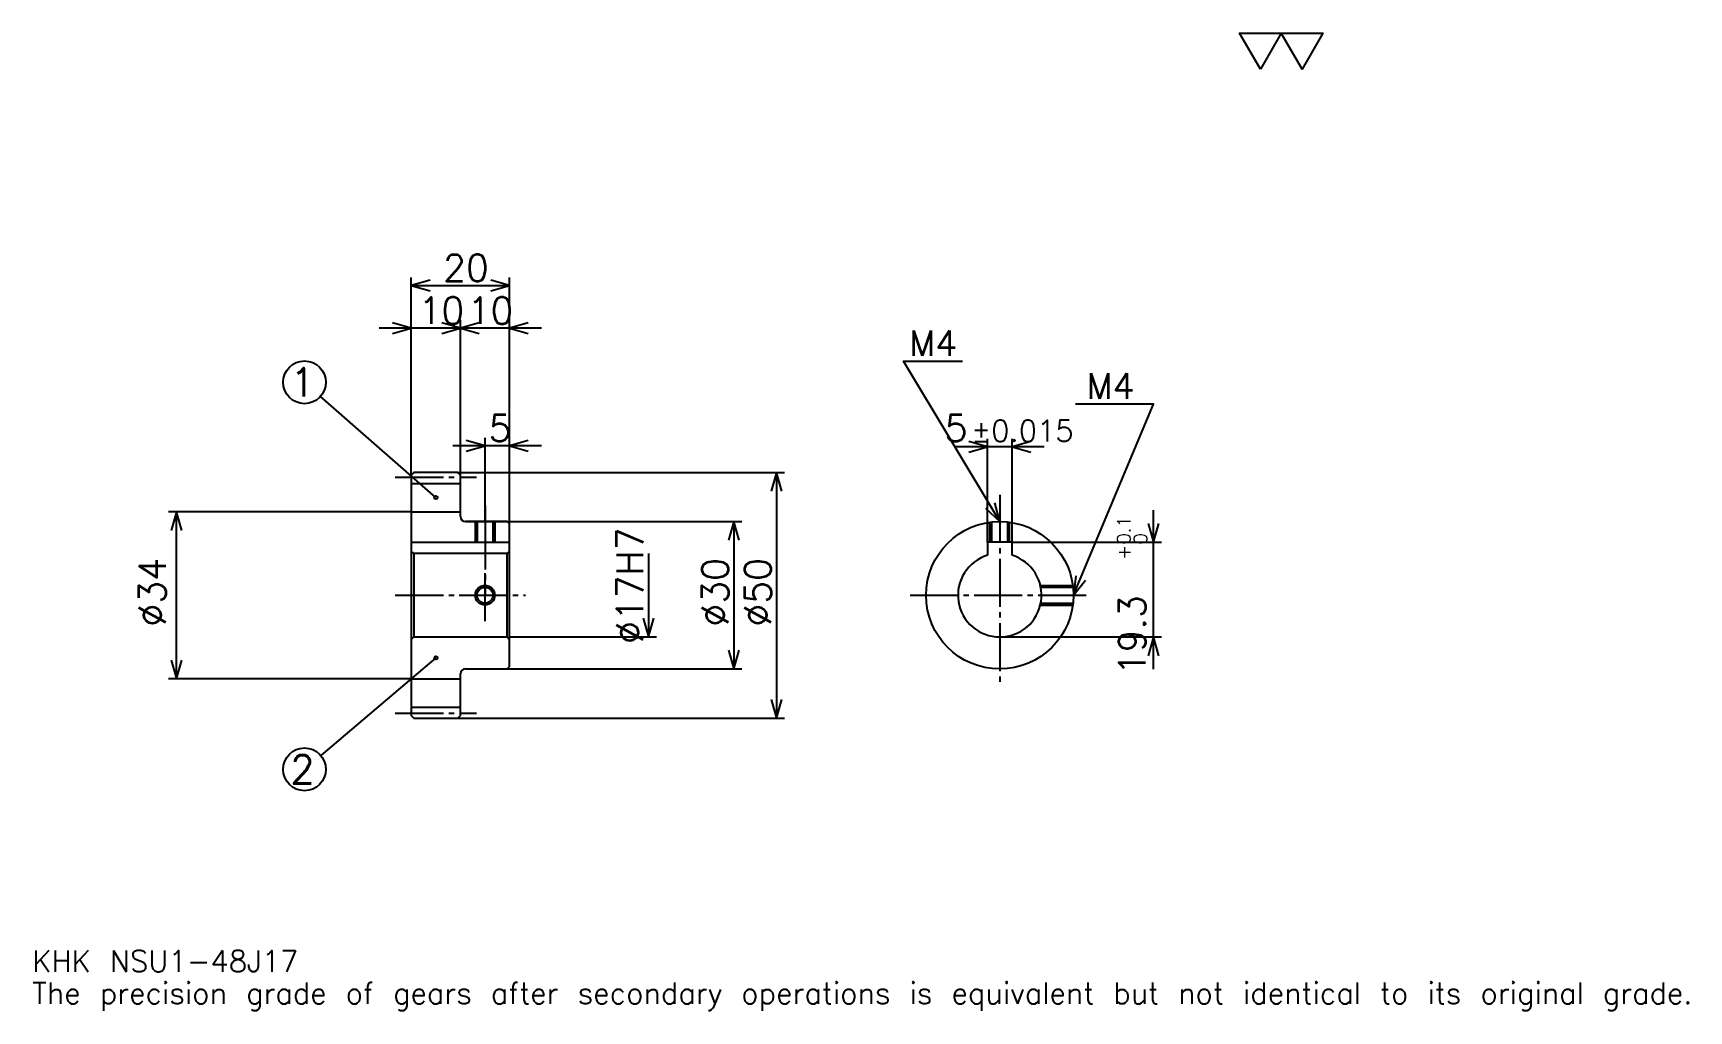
# Model space of a CAD drawing. Extents: x 11 to 348, y 4 to 203.
import ezdxf

# ---------------------------------------------------------------- set-up
doc = ezdxf.new("R2010")
doc.units = 0
doc.linetypes.add('DASHDOT', pattern=[13.04348, 9.782609, -1.086957, 1.086957, -1.086957])
doc.layers.get('0').update_dxf_attribs({"linetype": 'CONTINUOUS'})
doc.layers.add('DASHDOT', color=6, linetype='DASHDOT')
doc.styles.add('KANJI', font='TXT', dxfattribs={"bigfont": 'BIGFONT'})

msp = doc.modelspace()

# ---------------------------------------------------------------- linework, layer by layer
at = {"color": 5}
for p, q in [((88.043472, 113.58696), (88.043472, 153.260864)), ((108.043472, 113.58696), (108.043472, 153.260864)), ((88.043472, 151.630432), (108.043472, 151.630432)), ((104.565216, 142.934784), (81.521736, 142.934784)), ((114.565216, 142.934784), (91.521736, 142.934784)), ((98.043472, 113.58696), (98.043472, 144.565216)), ((93.043472, 108.46196), (69.572327, 129.058365)), ((114.565216, 119.021744), (96.521736, 119.021744)), ((103.043472, 113.58696), (103.043472, 120.652176)), ((216.847824, 118.804352), (198.804352, 118.804352)), ((205.32608, 99.386963), (205.32608, 120.434784)), ((210.32608, 99.386963), (210.32608, 120.434784)), ((88.043472, 113.08696), (88.043472, 113.58696)), ((97.543472, 113.58696), (108.043472, 113.58696)), ((98.043472, 113.08696), (98.043472, 113.58696)), ((103.043472, 103.58696), (103.043472, 113.58696)), ((103.043472, 103.58696), (103.043472, 113.58696)), ((108.043472, 113.58696), (164.021729, 113.58696)), ((108.043472, 103.08696), (108.043472, 113.58696)), ((162.391296, 113.58696), (162.391296, 63.58696)), ((88.043472, 105.58696), (38.586948, 105.58696)), ((40.217384, 71.58696), (40.217384, 105.58696)), ((239.130432, 73.565224), (239.130432, 105.908699)), ((99.043472, 103.58696), (108.043472, 103.58696)), ((108.043472, 103.58696), (155.32608, 103.58696)), ((153.695648, 103.58696), (153.695648, 73.58696)), ((210.32608, 99.386963), (240.760864, 99.386963)), ((136.304352, 97.08696), (136.304352, 80.08696)), ((108.043472, 80.08696), (137.934784, 80.08696)), ((207.82608, 80.08696), (240.760864, 80.08696)), ((93.043472, 75.83696), (69.619514, 55.960876)), ((88.043472, 71.58696), (38.586948, 71.58696)), ((99.043472, 73.58696), (108.043472, 73.58696)), ((108.043472, 73.58696), (155.32608, 73.58696)), ((97.543472, 63.58696), (108.043472, 63.58696)), ((108.043472, 63.58696), (164.021729, 63.58696))]:
    msp.add_line(p, q, dxfattribs=at)
at = {"color": 4}
for p, q in [((88.043472, 111.33696), (98.043472, 111.33696)), ((88.043472, 105.58696), (98.043472, 105.58696)), ((88.043472, 99.386963), (108.043472, 99.386963)), ((88.543472, 97.08696), (88.543472, 80.08696)), ((107.543472, 97.08696), (108.043472, 97.58696)), ((107.543472, 80.08696), (108.043472, 79.58696)), ((88.043472, 71.58696), (98.043472, 71.58696)), ((88.043472, 65.83696), (98.043472, 65.83696))]:
    msp.add_line(p, q, dxfattribs=at)
at = {"color": 7}
msp.add_lwpolyline([(260.869568, 195.652176), (256.630432, 203), (273.586975, 203), (269.347839, 195.652176), (265.108704, 203), (260.869568, 195.652176)], dxfattribs=at)
at = {"color": 5}
for points in [[(91.847816, 152.717407), (88.043472, 151.630432), (91.847816, 150.543488)], [(104.23912, 150.543488), (108.043472, 151.630432), (104.23912, 152.717407)], [(84.239128, 141.847824), (88.043472, 142.934784), (84.239128, 144.021744)], [(94.23912, 141.847824), (98.043472, 142.934784), (94.23912, 144.021744)], [(101.847824, 144.021744), (98.043472, 142.934784), (101.847824, 141.847824)], [(111.847824, 144.021744), (108.043472, 142.934784), (111.847824, 141.847824)], [(207.82608, 103.58696), (188.260864, 136.195648), (200.217377, 136.195648)], [(222.82608, 88.58696), (239.130432, 127.5), (223.260864, 127.5)], [(99.23912, 117.934784), (103.043472, 119.021744), (99.23912, 120.108696)], [(111.847824, 120.108696), (108.043472, 119.021744), (111.847824, 117.934784)], [(201.521729, 117.717392), (205.32608, 118.804352), (201.521729, 119.891312)], [(214.130432, 119.891312), (210.32608, 118.804352), (214.130432, 117.717392)], [(163.478256, 109.782608), (162.391296, 113.58696), (161.304337, 109.782608)], [(41.30434, 101.782608), (40.217384, 105.58696), (39.130428, 101.782608)], [(204.936707, 106.289925), (207.82608, 103.58696), (206.800812, 107.408394)], [(154.782608, 99.782608), (153.695648, 103.58696), (152.608688, 99.782608)], [(238.043472, 103.191307), (239.130432, 99.386963), (240.217392, 103.191307)], [(223.293732, 92.515808), (222.82608, 88.58696), (225.298767, 91.675713)], [(135.217392, 83.891312), (136.304352, 80.08696), (137.391296, 83.891312)], [(240.217392, 76.282616), (239.130432, 80.08696), (238.043472, 76.282616)], [(39.130428, 75.391312), (40.217384, 71.58696), (41.30434, 75.391312)], [(152.608688, 77.391312), (153.695648, 73.58696), (154.782608, 77.391312)], [(161.304337, 67.391312), (162.391296, 63.58696), (163.478256, 67.391312)]]:
    msp.add_lwpolyline(points, dxfattribs=at)
at = {"color": 4}
for points in [[(98.043472, 104.58696), (98.043472, 113.08696), (97.543472, 113.58696), (88.543472, 113.58696), (88.043472, 113.08696), (88.043472, 79.58696)], [(99.043472, 73.58696), (107.543472, 73.58696), (108.043472, 74.08696), (108.043472, 103.08696), (107.543472, 103.58696), (99.043472, 103.58696)], [(101.043472, 103.58696), (101.043472, 99.386963)], [(101.42347, 103.58696), (101.42347, 99.386963)], [(104.663475, 103.58696), (104.663475, 99.386963)], [(105.043472, 103.58696), (105.043472, 99.386963)], [(205.82608, 99.386963), (205.82608, 103.453026)], [(206.206085, 99.386963), (206.206085, 103.499222)], [(209.446075, 99.386963), (209.446075, 103.499222)], [(209.82608, 99.386963), (209.82608, 103.453026)], [(210.32608, 96.710999), (210.32608, 99.386963), (205.32608, 99.386963), (205.32608, 96.710999)], [(88.043472, 79.58696), (88.543472, 80.08696), (107.543472, 80.08696), (107.543472, 97.08696), (88.543472, 97.08696), (88.043472, 97.58696)], [(216.087433, 90.58696), (222.692154, 90.58696)], [(216.170273, 90.206963), (222.738342, 90.206963)], [(216.087433, 86.58696), (222.692154, 86.58696)], [(216.170273, 86.966957), (222.738342, 86.966957)], [(88.043472, 79.58696), (88.043472, 64.08696), (88.543472, 63.58696), (97.543472, 63.58696), (98.043472, 64.08696), (98.043472, 72.58696)]]:
    msp.add_lwpolyline(points, dxfattribs=at)
at = {"color": 5}
for centre, radius in [((66.304344, 131.926086), 4.347826), ((93.043472, 108.46196), 0.326087), ((93.043472, 75.83696), 0.326087), ((66.304344, 53.147831), 4.347826)]:
    msp.add_circle(centre, radius, dxfattribs=at)
at = {"color": 4}
for centre, radius in [((207.82608, 88.58696), 15), ((103.043472, 88.58696), 1.62)]:
    msp.add_circle(centre, radius, dxfattribs=at)
at = {"color": 7}
msp.add_circle((103.043472, 88.58696), 2, dxfattribs=at)
at = {"color": 4}
for centre, radius, start, end in [((99.043472, 104.58696), 1, 180, 270), ((207.82608, 88.58696), 8.5, 107.10463483, 72.89536517), ((99.043472, 72.58696), 1, 90, 180)]:
    msp.add_arc(centre, radius, start, end, dxfattribs=at)
at = {"layer": 'DASHDOT', "color": 7}
for p, q in [((84.7826, 112.58696), (101.304344, 112.58696)), ((207.82608, 109.021744), (207.82608, 70.326088)), ((103.043472, 103.58696), (103.043472, 88.58696)), ((84.7826, 88.58696), (111.304344, 88.58696)), ((189.565216, 88.58696), (226.086945, 88.58696)), ((84.7826, 64.58696), (101.304344, 64.58696))]:
    msp.add_line(p, q, dxfattribs=at)
for points in [[(103.043472, 106.847832), (103.043472, 96.126091)], [(103.043472, 83.326088), (103.043472, 93.847832)], [(97.7826, 88.58696), (108.304344, 88.58696)]]:
    msp.add_lwpolyline(points, dxfattribs=at)

# ---------------------------------------------------------------- texts
at = {"color": 7, "style": 'KANJI'}
for s, height, p in [('20', 5.434783, (94.510864, 152.5)), ('10', 5.434783, (89.510864, 143.804352)), ('10', 5.434783, (99.510864, 143.804352)), ('M4', 5.217392, (189.347809, 137.282608)), ('1', 5.797101, (63.405792, 129.027542)), ('M4', 5.217392, (225.434784, 128.58696)), ('5', 5.434783, (103.777168, 119.891312)), ('5', 5.434783, (196.607605, 119.891312)), ('%%p0.015', 4.347826, (201.987381, 119.891312)), ('2', 5.797101, (63.405792, 50.249279)), ('KHK NSU1-48J17', 4.347826, (10.869565, 11.956522)), ('The precision grade of gears after secondary operations is equivalent but not identical to its original grade.', 4.347826, (10.869565, 5.434783))]:
    msp.add_text(s, height=height, dxfattribs=at).set_placement(p)
for s, height, p in [('%%c17H7', 5.434783, (135.217392, 78.66848)), ('0.1', 2.717391, (234.456512, 98.877815)), ('+', 2.717391, (234.456512, 95.834335)), ('0', 2.717391, (237.82608, 98.877815)), ('%%c34', 5.434783, (38.043472, 82.201088)), ('%%c30', 5.434783, (152.608688, 82.201088)), ('%%c50', 5.434783, (161.304337, 82.201088)), ('19.3', 5.434783, (237.5, 72.310448))]:
    msp.add_text(s, height=height, rotation=90, dxfattribs=at).set_placement(p)

doc.saveas('drawing.dxf')
